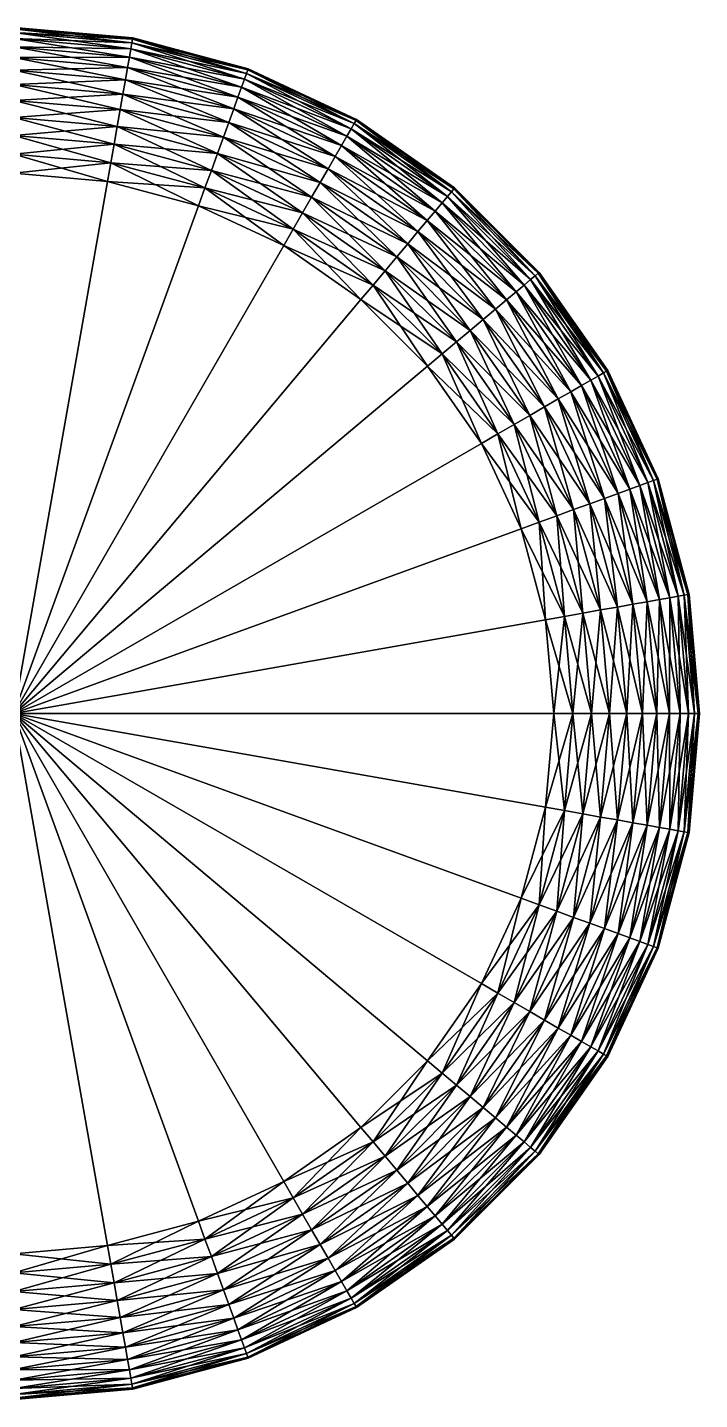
# Model space of a CAD drawing. Extents: x -0.8 to 0.8, y -0.8 to 0.8.
# Drawn here: x 0.016 to 0.8, y -0.8 to 0.8 of the extents above; entities that cross this region are included whole.
import ezdxf

# ---------------------------------------------------------------- set-up
doc = ezdxf.new("R2010")
doc.units = 0
doc.layers.add('ChafCil01', color=81, linetype='CONTINUOUS')

msp = doc.modelspace()

# ---------------------------------------------------------------- meshes
at = {"layer": 'ChafCil01', "color": 81}
mesh = msp.add_polyface(dxfattribs=at)
corners = [(0.117039, 0.66376, 1.494207), (0.120695, 0.684497, 1.487059), (0, 0.695056, 1.487059), (0, 0.673999, 1.494207), (0.237723, 0.653139, 1.487059), (0.124158, 0.704138, 1.477224), (0, 0.715, 1.477224), (0.244544, 0.67188, 1.477224), (0.127369, 0.722346, 1.46487), (0, 0.73349, 1.46487), (0.250868, 0.689255, 1.46487), (0.130272, 0.738811, 1.450208), (0, 0.750208, 1.450208), (0.256586, 0.704965, 1.450208), (0.132818, 0.75325, 1.433489), (0, 0.76487, 1.433489), (0.261601, 0.718743, 1.433489), (0.134964, 0.765417, 1.415), (0, 0.777225, 1.415), (0.265826, 0.730352, 1.415), (0.136671, 0.775103, 1.395056), (0, 0.78706, 1.395056), (0.26919, 0.739594, 1.395056), (0.137913, 0.782142, 1.373999), (0, 0.794208, 1.373999), (0.138666, 0.786414, 1.352189), (0, 0.798546, 1.352189), (0.138919, 0.787846, 1.33), (0, 0.8, 1.33), (0.138919, 0.787846, 0.17), (0, 0.8, 0.17), (0.138666, 0.786414, 0.147811), (0, 0.798546, 0.147811), (0.137913, 0.782142, 0.126001), (0, 0.794208, 0.126001), (0.271635, 0.746311, 0.126001), (0.136671, 0.775103, 0.104944), (0, 0.78706, 0.104944), (0.26919, 0.739594, 0.104944), (0.134964, 0.765417, 0.085), (0, 0.777225, 0.085), (0.265826, 0.730352, 0.085), (0.132818, 0.75325, 0.066511), (0, 0.76487, 0.066511), (0.261601, 0.718743, 0.066511), (0.130272, 0.738811, 0.049792), (0, 0.750208, 0.049792), (0.256586, 0.704965, 0.049792), (0.127369, 0.722346, 0.03513), (0, 0.73349, 0.03513), (0.250868, 0.689255, 0.03513), (0.124158, 0.704138, 0.022776), (0, 0.715, 0.022776), (0.244544, 0.67188, 0.022776), (0.120695, 0.684497, 0.012941), (0, 0.695056, 0.012941), (0.237723, 0.653139, 0.012941), (0.117039, 0.66376, 0.005793), (0, 0.673999, 0.005793), (0, 0.65219, 0.001454)]
mesh.append_faces([[corners[k] for k in face] for face in [(0, 2, 3), (4, 5, 1), (1, 6, 2), (7, 8, 5), (5, 9, 6), (10, 11, 8), (8, 12, 9), (13, 14, 11), (11, 15, 12), (16, 17, 14), (14, 18, 15), (19, 20, 17), (17, 21, 18), (22, 23, 20), (20, 24, 21), (23, 26, 24), (25, 28, 26), (27, 30, 28), (29, 32, 30), (31, 34, 32), (35, 36, 33), (33, 37, 34), (38, 39, 36), (36, 40, 37), (41, 42, 39), (39, 43, 40), (44, 45, 42), (42, 46, 43), (47, 48, 45), (45, 49, 46), (50, 51, 48), (48, 52, 49), (53, 54, 51), (51, 55, 52), (56, 57, 54), (54, 58, 55), (57, 59, 58)]], dxfattribs={"vtx0": -1})
mesh.append_faces([[corners[k] for k in face] for face in [(0, 1, 2), (1, 5, 6), (5, 8, 9), (8, 11, 12), (11, 14, 15), (14, 17, 18), (17, 20, 21), (20, 23, 24), (23, 25, 26), (25, 27, 28), (27, 29, 30), (29, 31, 32), (31, 33, 34), (33, 36, 37), (36, 39, 40), (39, 42, 43), (42, 45, 46), (45, 48, 49), (48, 51, 52), (51, 54, 55), (54, 57, 58)]], dxfattribs={"vtx2": -1})
mesh = msp.add_polyface(dxfattribs=at)
corners = [(0.237723, 0.653139, 1.487059), (0.244544, 0.67188, 1.477224), (0.124158, 0.704138, 1.477224), (0.250868, 0.689255, 1.46487), (0.127369, 0.722346, 1.46487), (0.366745, 0.635221, 1.46487), (0.375104, 0.6497, 1.450208), (0.256586, 0.704965, 1.450208), (0.130272, 0.738811, 1.450208), (0.382435, 0.662397, 1.433489), (0.261601, 0.718743, 1.433489), (0.132818, 0.75325, 1.433489), (0.388612, 0.673096, 1.415), (0.265826, 0.730352, 1.415), (0.134964, 0.765417, 1.415), (0.39353, 0.681614, 1.395056), (0.26919, 0.739594, 1.395056), (0.136671, 0.775103, 1.395056), (0.397104, 0.687804, 1.373999), (0.271635, 0.746311, 1.373999), (0.137913, 0.782142, 1.373999), (0.510507, 0.608398, 1.373999), (0.399273, 0.691561, 1.352189), (0.273119, 0.750388, 1.352189), (0.138666, 0.786414, 1.352189), (0.513295, 0.611722, 1.352189), (0.4, 0.692821, 1.33), (0.273616, 0.751754, 1.33), (0.138919, 0.787846, 1.33), (0.51423, 0.612836, 1.33), (0.4, 0.692821, 0.17), (0.273616, 0.751754, 0.17), (0.138919, 0.787846, 0.17), (0.51423, 0.612836, 0.17), (0.399273, 0.691561, 0.147811), (0.273119, 0.750388, 0.147811), (0.138666, 0.786414, 0.147811), (0.513295, 0.611722, 0.147811), (0.397104, 0.687804, 0.126001), (0.271635, 0.746311, 0.126001), (0.137913, 0.782142, 0.126001), (0.39353, 0.681614, 0.104944), (0.26919, 0.739594, 0.104944), (0.136671, 0.775103, 0.104944), (0.388612, 0.673096, 0.085), (0.265826, 0.730352, 0.085), (0.134964, 0.765417, 0.085), (0.382435, 0.662397, 0.066511), (0.261601, 0.718743, 0.066511), (0.132818, 0.75325, 0.066511), (0.375104, 0.6497, 0.049792), (0.256586, 0.704965, 0.049792), (0.130272, 0.738811, 0.049792), (0.250868, 0.689255, 0.03513), (0.127369, 0.722346, 0.03513), (0.366745, 0.635221, 0.03513), (0.244544, 0.67188, 0.022776), (0.124158, 0.704138, 0.022776), (0.237723, 0.653139, 0.012941), (0.120695, 0.684497, 0.012941)]
mesh.append_faces([[corners[k] for k in face] for face in [(5, 7, 3), (6, 10, 7), (9, 13, 10), (12, 16, 13), (15, 19, 16), (21, 22, 18), (18, 23, 19), (19, 24, 20), (25, 26, 22), (22, 27, 23), (23, 28, 24), (29, 30, 26), (26, 31, 27), (27, 32, 28), (33, 34, 30), (30, 35, 31), (31, 36, 32), (37, 38, 34), (34, 39, 35), (35, 40, 36), (38, 42, 39), (41, 45, 42), (44, 48, 45), (47, 51, 48), (50, 53, 51), (55, 56, 53)]], dxfattribs={"vtx0": -1})
mesh.append_faces([[corners[k] for k in face] for face in [(0, 1, 2), (1, 3, 4), (5, 6, 7), (3, 7, 8), (6, 9, 10), (7, 10, 11), (9, 12, 13), (10, 13, 14), (12, 15, 16), (13, 16, 17), (15, 18, 19), (16, 19, 20), (18, 22, 23), (19, 23, 24), (22, 26, 27), (23, 27, 28), (26, 30, 31), (27, 31, 32), (30, 34, 35), (31, 35, 36), (34, 38, 39), (35, 39, 40), (38, 41, 42), (39, 42, 43), (41, 44, 45), (42, 45, 46), (44, 47, 48), (45, 48, 49), (47, 50, 51), (48, 51, 52), (51, 53, 54), (53, 56, 57), (56, 58, 59)]], dxfattribs={"vtx2": -1})
mesh = msp.add_polyface(dxfattribs=at)
corners = [(0.215473, 0.592007, 1.5), (0.223062, 0.612858, 1.498546), (0.113251, 0.642281, 1.498546), (0.109398, 0.620429, 1.5), (0, 0.65219, 1.498546), (0, 0.63, 1.5), (0.326095, 0.564813, 1.498546), (0.337, 0.583701, 1.494207), (0.230521, 0.633352, 1.494207), (0.117039, 0.66376, 1.494207), (0, 0.673999, 1.494207), (0.347528, 0.601937, 1.487059), (0.237723, 0.653139, 1.487059), (0.120695, 0.684497, 1.487059), (0.3575, 0.619208, 1.477224), (0.244544, 0.67188, 1.477224), (0.459593, 0.547722, 1.477224), (0.366745, 0.635221, 1.46487), (0.250868, 0.689255, 1.46487), (0.471478, 0.561886, 1.46487), (0.482225, 0.574693, 1.450208), (0.375104, 0.6497, 1.450208), (0.491649, 0.585925, 1.433489), (0.382435, 0.662397, 1.433489), (0.49959, 0.595389, 1.415), (0.388612, 0.673096, 1.415), (0.505912, 0.602923, 1.395056), (0.39353, 0.681614, 1.395056), (0.510507, 0.608398, 1.373999), (0.397104, 0.687804, 1.373999), (0.513295, 0.611722, 1.352189), (0.399273, 0.691561, 1.352189), (0.51423, 0.612836, 1.33), (0.4, 0.692821, 1.33), (0.51423, 0.612836, 0.17), (0.4, 0.692821, 0.17), (0.513295, 0.611722, 0.147811), (0.399273, 0.691561, 0.147811), (0.510507, 0.608398, 0.126001), (0.397104, 0.687804, 0.126001), (0.505912, 0.602923, 0.104944), (0.39353, 0.681614, 0.104944), (0.49959, 0.595389, 0.085), (0.388612, 0.673096, 0.085), (0.491649, 0.585925, 0.066511), (0.382435, 0.662397, 0.066511), (0.482225, 0.574693, 0.049792), (0.375104, 0.6497, 0.049792), (0.366745, 0.635221, 0.03513), (0.250868, 0.689255, 0.03513), (0.471478, 0.561886, 0.03513), (0.3575, 0.619208, 0.022776), (0.244544, 0.67188, 0.022776), (0.347528, 0.601937, 0.012941), (0.237723, 0.653139, 0.012941), (0.337, 0.583701, 0.005793), (0.230521, 0.633352, 0.005793), (0.117039, 0.66376, 0.005793), (0.223062, 0.612858, 0.001454), (0.113251, 0.642281, 0.001454), (0, 0.65219, 0.001454), (0.215473, 0.592007), (0.109398, 0.620429), (0, 0.63)]
mesh.append_faces([[corners[k] for k in face] for face in [(0, 2, 3), (3, 4, 5), (6, 8, 1), (1, 9, 2), (2, 10, 4), (7, 12, 8), (8, 13, 9), (11, 15, 12), (16, 17, 14), (14, 18, 15), (19, 21, 17), (20, 23, 21), (22, 25, 23), (24, 27, 25), (26, 29, 27), (38, 41, 39), (40, 43, 41), (42, 45, 43), (44, 47, 45), (46, 48, 47), (50, 51, 48), (51, 54, 52), (53, 56, 54), (55, 58, 56), (56, 59, 57), (58, 62, 59), (59, 63, 60)]], dxfattribs={"vtx0": -1})
mesh.append_faces([[corners[k] for k in face] for face in [(0, 1, 2), (3, 2, 4), (6, 7, 8), (1, 8, 9), (2, 9, 10), (7, 11, 12), (8, 12, 13), (11, 14, 15), (14, 17, 18), (19, 20, 21), (20, 22, 23), (22, 24, 25), (24, 26, 27), (26, 28, 29), (28, 30, 31), (30, 32, 33), (32, 34, 35), (34, 36, 37), (36, 38, 39), (38, 40, 41), (40, 42, 43), (42, 44, 45), (44, 46, 47), (47, 48, 49), (48, 51, 52), (51, 53, 54), (53, 55, 56), (54, 56, 57), (56, 58, 59), (57, 59, 60), (58, 61, 62), (59, 62, 63)]], dxfattribs={"vtx2": -1})
mesh = msp.add_polyface(dxfattribs=at)
corners = [(0, 0, 1.5), (0.63, 0, 1.5), (0.620429, 0.109398, 1.5), (0.592007, 0.215473, 1.5), (0.545596, 0.315, 1.5), (0.482608, 0.404956, 1.5), (0.404956, 0.482608, 1.5), (0.315, 0.545596, 1.5), (0.215473, 0.592007, 1.5), (0.109398, 0.620429, 1.5), (0, 0.63, 1.5), (0.499606, 0.419219, 1.498546), (0.419219, 0.499606, 1.498546), (0.326095, 0.564813, 1.498546), (0.223062, 0.612858, 1.498546), (0.516314, 0.433239, 1.494207), (0.433239, 0.516314, 1.494207), (0.337, 0.583701, 1.494207), (0.532444, 0.446774, 1.487059), (0.446774, 0.532444, 1.487059), (0.347528, 0.601937, 1.487059), (0.459593, 0.547722, 1.477224), (0.3575, 0.619208, 1.477224), (0.547722, 0.459593, 1.477224), (0.471478, 0.561886, 1.46487), (0.366745, 0.635221, 1.46487), (0.482225, 0.574693, 0.049792), (0.471478, 0.561886, 0.03513), (0.366745, 0.635221, 0.03513), (0.561886, 0.471478, 0.03513), (0.459593, 0.547722, 0.022776), (0.3575, 0.619208, 0.022776), (0.547722, 0.459593, 0.022776), (0.446774, 0.532444, 0.012941), (0.347528, 0.601937, 0.012941), (0.532444, 0.446774, 0.012941), (0.516314, 0.433239, 0.005793), (0.433239, 0.516314, 0.005793), (0.337, 0.583701, 0.005793), (0.499606, 0.419219, 0.001454), (0.419219, 0.499606, 0.001454), (0.326095, 0.564813, 0.001454), (0.223062, 0.612858, 0.001454), (0.482608, 0.404956), (0.404956, 0.482608), (0.315, 0.545596), (0.215473, 0.592007), (0.63, 0), (0, 0), (0.620429, 0.109398), (0.592007, 0.215473), (0.545596, 0.315), (0.109398, 0.620429), (0, 0.63)]
mesh.append_faces([[corners[k] for k in face] for face in [(5, 12, 6), (6, 13, 7), (7, 14, 8), (11, 16, 12), (12, 17, 13), (15, 19, 16), (16, 20, 17), (18, 21, 19), (19, 22, 20), (23, 24, 21), (29, 30, 27), (32, 33, 30), (30, 34, 31), (35, 37, 33), (33, 38, 34), (36, 40, 37), (37, 41, 38), (39, 44, 40), (40, 45, 41), (41, 46, 42), (47, 48, 49), (49, 48, 50), (50, 48, 51), (51, 48, 43), (43, 48, 44), (44, 48, 45), (45, 48, 46), (46, 48, 52), (52, 48, 53)]], dxfattribs={"vtx0": -1})
mesh.append_faces([[corners[k] for k in face] for face in [(0, 1, 2), (0, 2, 3), (0, 3, 4), (0, 4, 5), (0, 5, 6), (0, 6, 7), (0, 7, 8), (0, 8, 9), (0, 9, 10), (5, 11, 12), (6, 12, 13), (7, 13, 14), (11, 15, 16), (12, 16, 17), (15, 18, 19), (16, 19, 20), (19, 21, 22), (21, 24, 25), (26, 27, 28), (27, 30, 31), (30, 33, 34), (35, 36, 37), (33, 37, 38), (36, 39, 40), (37, 40, 41), (38, 41, 42), (39, 43, 44), (40, 44, 45), (41, 45, 46)]], dxfattribs={"vtx2": -1})
mesh = msp.add_polyface(dxfattribs=at)
corners = [(0.532444, 0.446774, 1.487059), (0.547722, 0.459593, 1.477224), (0.459593, 0.547722, 1.477224), (0.619208, 0.3575, 1.477224), (0.561886, 0.471478, 1.46487), (0.471478, 0.561886, 1.46487), (0.635221, 0.366745, 1.46487), (0.574693, 0.482225, 1.450208), (0.482225, 0.574693, 1.450208), (0.6497, 0.375104, 1.450208), (0.585925, 0.491649, 1.433489), (0.491649, 0.585925, 1.433489), (0.662397, 0.382435, 1.433489), (0.595389, 0.49959, 1.415), (0.49959, 0.595389, 1.415), (0.673096, 0.388612, 1.415), (0.681614, 0.39353, 1.395056), (0.602923, 0.505912, 1.395056), (0.505912, 0.602923, 1.395056), (0.687804, 0.397104, 1.373999), (0.608398, 0.510507, 1.373999), (0.510507, 0.608398, 1.373999), (0.691561, 0.399273, 1.352189), (0.611722, 0.513295, 1.352189), (0.513295, 0.611722, 1.352189), (0.69282, 0.4, 1.33), (0.612836, 0.51423, 1.33), (0.51423, 0.612836, 1.33), (0.69282, 0.4, 0.17), (0.612836, 0.51423, 0.17), (0.51423, 0.612836, 0.17), (0.691561, 0.399273, 0.147811), (0.611722, 0.513295, 0.147811), (0.513295, 0.611722, 0.147811), (0.687804, 0.397104, 0.126001), (0.608398, 0.510507, 0.126001), (0.510507, 0.608398, 0.126001), (0.681614, 0.39353, 0.104944), (0.602923, 0.505912, 0.104944), (0.505912, 0.602923, 0.104944), (0.595389, 0.49959, 0.085), (0.49959, 0.595389, 0.085), (0.673096, 0.388612, 0.085), (0.585925, 0.491649, 0.066511), (0.491649, 0.585925, 0.066511), (0.662397, 0.382435, 0.066511), (0.574693, 0.482225, 0.049792), (0.482225, 0.574693, 0.049792), (0.6497, 0.375104, 0.049792), (0.561886, 0.471478, 0.03513), (0.471478, 0.561886, 0.03513), (0.635221, 0.366745, 0.03513), (0.547722, 0.459593, 0.022776), (0.459593, 0.547722, 0.022776), (0.532444, 0.446774, 0.012941), (0.446774, 0.532444, 0.012941)]
mesh.append_faces([[corners[k] for k in face] for face in [(3, 4, 1), (6, 7, 4), (4, 8, 5), (9, 10, 7), (7, 11, 8), (12, 13, 10), (10, 14, 11), (15, 17, 13), (13, 18, 14), (16, 20, 17), (17, 21, 18), (19, 23, 20), (20, 24, 21), (22, 26, 23), (23, 27, 24), (25, 29, 26), (26, 30, 27), (28, 32, 29), (29, 33, 30), (31, 35, 32), (32, 36, 33), (34, 38, 35), (35, 39, 36), (37, 40, 38), (38, 41, 39), (42, 43, 40), (40, 44, 41), (45, 46, 43), (43, 47, 44), (48, 49, 46), (46, 50, 47), (51, 52, 49)]], dxfattribs={"vtx0": -1})
mesh.append_faces([[corners[k] for k in face] for face in [(0, 1, 2), (1, 4, 5), (4, 7, 8), (7, 10, 11), (10, 13, 14), (15, 16, 17), (13, 17, 18), (16, 19, 20), (17, 20, 21), (19, 22, 23), (20, 23, 24), (22, 25, 26), (23, 26, 27), (25, 28, 29), (26, 29, 30), (28, 31, 32), (29, 32, 33), (31, 34, 35), (32, 35, 36), (34, 37, 38), (35, 38, 39), (38, 40, 41), (40, 43, 44), (43, 46, 47), (46, 49, 50), (49, 52, 53), (52, 54, 55)]], dxfattribs={"vtx2": -1})
mesh = msp.add_polyface(dxfattribs=at)
corners = [(0.545596, 0.315, 1.5), (0.564813, 0.326095, 1.498546), (0.499606, 0.419219, 1.498546), (0.482608, 0.404956, 1.5), (0.583701, 0.337, 1.494207), (0.516314, 0.433239, 1.494207), (0.633352, 0.230521, 1.494207), (0.601937, 0.347528, 1.487059), (0.532444, 0.446774, 1.487059), (0.653139, 0.237723, 1.487059), (0.619208, 0.3575, 1.477224), (0.547722, 0.459593, 1.477224), (0.67188, 0.244544, 1.477224), (0.635221, 0.366745, 1.46487), (0.561886, 0.471478, 1.46487), (0.689255, 0.250868, 1.46487), (0.6497, 0.375104, 1.450208), (0.574693, 0.482225, 1.450208), (0.704965, 0.256586, 1.450208), (0.718743, 0.261601, 1.433489), (0.662397, 0.382435, 1.433489), (0.585925, 0.491649, 1.433489), (0.730352, 0.265826, 1.415), (0.673096, 0.388612, 1.415), (0.595389, 0.49959, 1.415), (0.739594, 0.26919, 1.395056), (0.681614, 0.39353, 1.395056), (0.746311, 0.271635, 1.373999), (0.687804, 0.397104, 1.373999), (0.750388, 0.273119, 1.352189), (0.691561, 0.399273, 1.352189), (0.751754, 0.273616, 1.33), (0.69282, 0.4, 1.33), (0.751754, 0.273616, 0.17), (0.69282, 0.4, 0.17), (0.750388, 0.273119, 0.147811), (0.691561, 0.399273, 0.147811), (0.746311, 0.271635, 0.126001), (0.687804, 0.397104, 0.126001), (0.739594, 0.26919, 0.104944), (0.681614, 0.39353, 0.104944), (0.730352, 0.265826, 0.085), (0.673096, 0.388612, 0.085), (0.595389, 0.49959, 0.085), (0.718743, 0.261601, 0.066511), (0.662397, 0.382435, 0.066511), (0.585925, 0.491649, 0.066511), (0.6497, 0.375104, 0.049792), (0.574693, 0.482225, 0.049792), (0.704965, 0.256586, 0.049792), (0.635221, 0.366745, 0.03513), (0.561886, 0.471478, 0.03513), (0.689255, 0.250868, 0.03513), (0.619208, 0.3575, 0.022776), (0.547722, 0.459593, 0.022776), (0.67188, 0.244544, 0.022776), (0.601937, 0.347528, 0.012941), (0.532444, 0.446774, 0.012941), (0.653139, 0.237723, 0.012941), (0.583701, 0.337, 0.005793), (0.516314, 0.433239, 0.005793), (0.564813, 0.326095, 0.001454), (0.499606, 0.419219, 0.001454), (0.545596, 0.315), (0.482608, 0.404956)]
mesh.append_faces([[corners[k] for k in face] for face in [(0, 2, 3), (1, 5, 2), (6, 7, 4), (4, 8, 5), (9, 10, 7), (7, 11, 8), (12, 13, 10), (15, 16, 13), (18, 20, 16), (19, 23, 20), (22, 26, 23), (25, 28, 26), (27, 30, 28), (29, 32, 30), (31, 34, 32), (33, 36, 34), (35, 38, 36), (37, 40, 38), (39, 42, 40), (41, 45, 42), (44, 47, 45), (49, 50, 47), (52, 53, 50), (55, 56, 53), (53, 57, 54), (58, 59, 56), (56, 60, 57), (59, 62, 60), (61, 64, 62)]], dxfattribs={"vtx0": -1})
mesh.append_faces([[corners[k] for k in face] for face in [(0, 1, 2), (1, 4, 5), (4, 7, 8), (7, 10, 11), (10, 13, 14), (13, 16, 17), (18, 19, 20), (16, 20, 21), (19, 22, 23), (20, 23, 24), (22, 25, 26), (25, 27, 28), (27, 29, 30), (29, 31, 32), (31, 33, 34), (33, 35, 36), (35, 37, 38), (37, 39, 40), (39, 41, 42), (40, 42, 43), (41, 44, 45), (42, 45, 46), (45, 47, 48), (47, 50, 51), (50, 53, 54), (53, 56, 57), (56, 59, 60), (59, 61, 62), (61, 63, 64)]], dxfattribs={"vtx2": -1})
mesh = msp.add_polyface(dxfattribs=at)
corners = [(0.620429, 0.109398, 1.5), (0.612858, 0.223062, 1.498546), (0.592007, 0.215473, 1.5), (0.564813, 0.326095, 1.498546), (0.545596, 0.315, 1.5), (0.642281, 0.113252, 1.498546), (0.633352, 0.230521, 1.494207), (0.583701, 0.337, 1.494207), (0.66376, 0.117039, 1.494207), (0.653139, 0.237723, 1.487059), (0.601937, 0.347528, 1.487059), (0.684497, 0.120695, 1.487059), (0.67188, 0.244544, 1.477224), (0.619208, 0.3575, 1.477224), (0.704138, 0.124158, 1.477224), (0.722346, 0.127369, 1.46487), (0.689255, 0.250868, 1.46487), (0.635221, 0.366745, 1.46487), (0.738811, 0.130272, 1.450208), (0.704965, 0.256586, 1.450208), (0.6497, 0.375104, 1.450208), (0.75325, 0.132818, 1.433489), (0.718743, 0.261601, 1.433489), (0.765417, 0.134964, 1.415), (0.730352, 0.265826, 1.415), (0.775102, 0.136671, 1.395056), (0.739594, 0.26919, 1.395056), (0.782142, 0.137913, 1.373999), (0.746311, 0.271635, 1.373999), (0.786414, 0.138666, 1.352189), (0.750388, 0.273119, 1.352189), (0.787846, 0.138919, 1.33), (0.751754, 0.273616, 1.33), (0.787846, 0.138919, 0.17), (0.751754, 0.273616, 0.17), (0.786414, 0.138666, 0.147811), (0.750388, 0.273119, 0.147811), (0.782142, 0.137913, 0.126001), (0.746311, 0.271635, 0.126001), (0.775102, 0.136671, 0.104944), (0.739594, 0.26919, 0.104944), (0.765417, 0.134964, 0.085), (0.730352, 0.265826, 0.085), (0.75325, 0.132818, 0.066511), (0.718743, 0.261601, 0.066511), (0.738811, 0.130272, 0.049792), (0.704965, 0.256586, 0.049792), (0.6497, 0.375104, 0.049792), (0.722346, 0.127369, 0.03513), (0.689255, 0.250868, 0.03513), (0.635221, 0.366745, 0.03513), (0.704138, 0.124158, 0.022776), (0.67188, 0.244544, 0.022776), (0.619208, 0.3575, 0.022776), (0.653139, 0.237723, 0.012941), (0.601937, 0.347528, 0.012941), (0.684497, 0.120695, 0.012941), (0.633352, 0.230521, 0.005793), (0.583701, 0.337, 0.005793), (0.66376, 0.117039, 0.005793), (0.612858, 0.223062, 0.001454), (0.564813, 0.326095, 0.001454), (0.642281, 0.113252, 0.001454), (0.592007, 0.215473), (0.545596, 0.315)]
mesh.append_faces([[corners[k] for k in face] for face in [(0, 1, 2), (2, 3, 4), (5, 6, 1), (1, 7, 3), (8, 9, 6), (11, 12, 9), (14, 16, 12), (15, 19, 16), (18, 22, 19), (21, 24, 22), (23, 26, 24), (25, 28, 26), (27, 30, 28), (29, 32, 30), (31, 34, 32), (33, 36, 34), (35, 38, 36), (37, 40, 38), (39, 42, 40), (41, 44, 42), (43, 46, 44), (45, 49, 46), (48, 52, 49), (51, 54, 52), (56, 57, 54), (59, 60, 57), (57, 61, 58), (62, 63, 60), (60, 64, 61)]], dxfattribs={"vtx0": -1})
mesh.append_faces([[corners[k] for k in face] for face in [(2, 1, 3), (1, 6, 7), (6, 9, 10), (9, 12, 13), (14, 15, 16), (12, 16, 17), (15, 18, 19), (16, 19, 20), (18, 21, 22), (21, 23, 24), (23, 25, 26), (25, 27, 28), (27, 29, 30), (29, 31, 32), (31, 33, 34), (33, 35, 36), (35, 37, 38), (37, 39, 40), (39, 41, 42), (41, 43, 44), (43, 45, 46), (44, 46, 47), (45, 48, 49), (46, 49, 50), (48, 51, 52), (49, 52, 53), (52, 54, 55), (54, 57, 58), (57, 60, 61), (60, 63, 64)]], dxfattribs={"vtx2": -1})
mesh = msp.add_polyface(dxfattribs=at)
corners = [(0.63, 0, 1.5), (0.65219, 0, 1.498546), (0.642281, 0.113252, 1.498546), (0.620429, 0.109398, 1.5), (0.612858, 0.223062, 1.498546), (0.673999, 0, 1.494207), (0.66376, 0.117039, 1.494207), (0.633352, 0.230521, 1.494207), (0.695056, 0, 1.487059), (0.684497, 0.120695, 1.487059), (0.653139, 0.237723, 1.487059), (0.715, 0, 1.477224), (0.704138, 0.124158, 1.477224), (0.67188, 0.244544, 1.477224), (0.73349, 0, 1.46487), (0.722346, 0.127369, 1.46487), (0.750208, 0, 1.450208), (0.738811, 0.130272, 1.450208), (0.76487, 0, 1.433489), (0.75325, 0.132818, 1.433489), (0.777225, 0, 1.415), (0.765417, 0.134964, 1.415), (0.78706, 0, 1.395056), (0.775102, 0.136671, 1.395056), (0.794208, 0, 1.373999), (0.782142, 0.137913, 1.373999), (0.798546, 0, 1.352189), (0.786414, 0.138666, 1.352189), (0.8, 0, 1.33), (0.787846, 0.138919, 1.33), (0.8, 0, 0.17), (0.787846, 0.138919, 0.17), (0.798546, 0, 0.147811), (0.786414, 0.138666, 0.147811), (0.794208, 0, 0.126001), (0.782142, 0.137913, 0.126001), (0.78706, 0, 0.104944), (0.775102, 0.136671, 0.104944), (0.777225, 0, 0.085), (0.765417, 0.134964, 0.085), (0.76487, 0, 0.066511), (0.75325, 0.132818, 0.066511), (0.750208, 0, 0.049792), (0.738811, 0.130272, 0.049792), (0.73349, 0, 0.03513), (0.722346, 0.127369, 0.03513), (0.715, 0, 0.022776), (0.704138, 0.124158, 0.022776), (0.695056, 0, 0.012941), (0.684497, 0.120695, 0.012941), (0.653139, 0.237723, 0.012941), (0.673999, 0, 0.005793), (0.66376, 0.117039, 0.005793), (0.633352, 0.230521, 0.005793), (0.65219, 0, 0.001454), (0.642281, 0.113252, 0.001454), (0.612858, 0.223062, 0.001454), (0.63, 0), (0.620429, 0.109398), (0.592007, 0.215473)]
mesh.append_faces([[corners[k] for k in face] for face in [(0, 2, 3), (1, 6, 2), (5, 9, 6), (8, 12, 9), (11, 15, 12), (14, 17, 15), (16, 19, 17), (18, 21, 19), (20, 23, 21), (22, 25, 23), (24, 27, 25), (26, 29, 27), (28, 31, 29), (30, 33, 31), (32, 35, 33), (34, 37, 35), (36, 39, 37), (38, 41, 39), (40, 43, 41), (42, 45, 43), (44, 47, 45), (46, 49, 47), (48, 52, 49), (51, 55, 52), (54, 58, 55)]], dxfattribs={"vtx0": -1})
mesh.append_faces([[corners[k] for k in face] for face in [(0, 1, 2), (3, 2, 4), (1, 5, 6), (2, 6, 7), (5, 8, 9), (6, 9, 10), (8, 11, 12), (9, 12, 13), (11, 14, 15), (14, 16, 17), (16, 18, 19), (18, 20, 21), (20, 22, 23), (22, 24, 25), (24, 26, 27), (26, 28, 29), (28, 30, 31), (30, 32, 33), (32, 34, 35), (34, 36, 37), (36, 38, 39), (38, 40, 41), (40, 42, 43), (42, 44, 45), (44, 46, 47), (46, 48, 49), (47, 49, 50), (48, 51, 52), (49, 52, 53), (51, 54, 55), (52, 55, 56), (54, 57, 58), (55, 58, 59)]], dxfattribs={"vtx2": -1})
mesh = msp.add_polyface(dxfattribs=at)
corners = [(0, 0, 1.5), (0, -0.63, 1.5), (0.109399, -0.620429, 1.5), (0.215473, -0.592007, 1.5), (0.315, -0.545596, 1.5), (0.404956, -0.482608, 1.5), (0.482608, -0.404956, 1.5), (0.545596, -0.315, 1.5), (0.592007, -0.215473, 1.5), (0.620429, -0.109398, 1.5), (0.63, 0, 1.5), (0.41922, -0.499606, 1.498546), (0.499606, -0.419219, 1.498546), (0.564813, -0.326095, 1.498546), (0.612858, -0.223062, 1.498546), (0.433239, -0.516313, 1.494207), (0.516314, -0.433238, 1.494207), (0.583701, -0.337, 1.494207), (0.446774, -0.532444, 1.487059), (0.532444, -0.446774, 1.487059), (0.601937, -0.347528, 1.487059), (0.547722, -0.459593, 1.477224), (0.619208, -0.3575, 1.477224), (0.459593, -0.547722, 1.477224), (0.561886, -0.471478, 1.46487), (0.635221, -0.366745, 1.46487), (0.574693, -0.482224, 0.049792), (0.561886, -0.471478, 0.03513), (0.635221, -0.366745, 0.03513), (0.471478, -0.561886, 0.03513), (0.547722, -0.459593, 0.022776), (0.619208, -0.3575, 0.022776), (0.459593, -0.547722, 0.022776), (0.532444, -0.446774, 0.012941), (0.601937, -0.347528, 0.012941), (0.446774, -0.532444, 0.012941), (0.433239, -0.516313, 0.005793), (0.516314, -0.433238, 0.005793), (0.583701, -0.337, 0.005793), (0.41922, -0.499606, 0.001454), (0.499606, -0.419219, 0.001454), (0.564813, -0.326095, 0.001454), (0.612858, -0.223062, 0.001454), (0.404956, -0.482608), (0.482608, -0.404956), (0.545596, -0.315), (0.592007, -0.215473), (0, -0.63), (0, 0), (0.109399, -0.620429), (0.215473, -0.592007), (0.315, -0.545596), (0.620429, -0.109398), (0.63, 0)]
mesh.append_faces([[corners[k] for k in face] for face in [(5, 12, 6), (6, 13, 7), (7, 14, 8), (11, 16, 12), (12, 17, 13), (15, 19, 16), (16, 20, 17), (18, 21, 19), (19, 22, 20), (23, 24, 21), (29, 30, 27), (32, 33, 30), (30, 34, 31), (35, 37, 33), (33, 38, 34), (36, 40, 37), (37, 41, 38), (39, 44, 40), (40, 45, 41), (41, 46, 42), (47, 48, 49), (49, 48, 50), (50, 48, 51), (51, 48, 43), (43, 48, 44), (44, 48, 45), (45, 48, 46), (46, 48, 52), (52, 48, 53)]], dxfattribs={"vtx0": -1})
mesh.append_faces([[corners[k] for k in face] for face in [(0, 1, 2), (0, 2, 3), (0, 3, 4), (0, 4, 5), (0, 5, 6), (0, 6, 7), (0, 7, 8), (0, 8, 9), (0, 9, 10), (5, 11, 12), (6, 12, 13), (7, 13, 14), (11, 15, 16), (12, 16, 17), (15, 18, 19), (16, 19, 20), (19, 21, 22), (21, 24, 25), (26, 27, 28), (27, 30, 31), (30, 33, 34), (35, 36, 37), (33, 37, 38), (36, 39, 40), (37, 40, 41), (38, 41, 42), (39, 43, 44), (40, 44, 45), (41, 45, 46)]], dxfattribs={"vtx2": -1})
mesh = msp.add_polyface(dxfattribs=at)
corners = [(0.592007, -0.215473, 1.5), (0.612858, -0.223062, 1.498546), (0.642281, -0.113251, 1.498546), (0.620429, -0.109398, 1.5), (0.65219, 0, 1.498546), (0.63, 0, 1.5), (0.564813, -0.326095, 1.498546), (0.583701, -0.337, 1.494207), (0.633352, -0.230521, 1.494207), (0.66376, -0.117039, 1.494207), (0.673999, 0, 1.494207), (0.601937, -0.347528, 1.487059), (0.653139, -0.237723, 1.487059), (0.684497, -0.120695, 1.487059), (0.619208, -0.3575, 1.477224), (0.67188, -0.244544, 1.477224), (0.547722, -0.459593, 1.477224), (0.635221, -0.366745, 1.46487), (0.689255, -0.250868, 1.46487), (0.561886, -0.471478, 1.46487), (0.574693, -0.482224, 1.450208), (0.6497, -0.375104, 1.450208), (0.585925, -0.491649, 1.433489), (0.662397, -0.382435, 1.433489), (0.595389, -0.49959, 1.415), (0.673096, -0.388612, 1.415), (0.602923, -0.505912, 1.395056), (0.681614, -0.39353, 1.395056), (0.608398, -0.510507, 1.373999), (0.687804, -0.397104, 1.373999), (0.611722, -0.513295, 1.352189), (0.691561, -0.399273, 1.352189), (0.612836, -0.51423, 1.33), (0.692821, -0.4, 1.33), (0.612836, -0.51423, 0.17), (0.692821, -0.4, 0.17), (0.611722, -0.513295, 0.147811), (0.691561, -0.399273, 0.147811), (0.608398, -0.510507, 0.126001), (0.687804, -0.397104, 0.126001), (0.602923, -0.505912, 0.104944), (0.681614, -0.39353, 0.104944), (0.595389, -0.49959, 0.085), (0.673096, -0.388612, 0.085), (0.585925, -0.491649, 0.066511), (0.662397, -0.382435, 0.066511), (0.574693, -0.482224, 0.049792), (0.6497, -0.375104, 0.049792), (0.635221, -0.366745, 0.03513), (0.689255, -0.250868, 0.03513), (0.561886, -0.471478, 0.03513), (0.619208, -0.3575, 0.022776), (0.67188, -0.244544, 0.022776), (0.601937, -0.347528, 0.012941), (0.653139, -0.237723, 0.012941), (0.583701, -0.337, 0.005793), (0.633352, -0.230521, 0.005793), (0.66376, -0.117039, 0.005793), (0.612858, -0.223062, 0.001454), (0.642281, -0.113251, 0.001454), (0.65219, 0, 0.001454), (0.592007, -0.215473), (0.620429, -0.109398), (0.63, 0)]
mesh.append_faces([[corners[k] for k in face] for face in [(0, 2, 3), (3, 4, 5), (6, 8, 1), (1, 9, 2), (2, 10, 4), (7, 12, 8), (8, 13, 9), (11, 15, 12), (16, 17, 14), (14, 18, 15), (19, 21, 17), (20, 23, 21), (22, 25, 23), (24, 27, 25), (26, 29, 27), (38, 41, 39), (40, 43, 41), (42, 45, 43), (44, 47, 45), (46, 48, 47), (50, 51, 48), (51, 54, 52), (53, 56, 54), (55, 58, 56), (56, 59, 57), (58, 62, 59), (59, 63, 60)]], dxfattribs={"vtx0": -1})
mesh.append_faces([[corners[k] for k in face] for face in [(0, 1, 2), (3, 2, 4), (6, 7, 8), (1, 8, 9), (2, 9, 10), (7, 11, 12), (8, 12, 13), (11, 14, 15), (14, 17, 18), (19, 20, 21), (20, 22, 23), (22, 24, 25), (24, 26, 27), (26, 28, 29), (28, 30, 31), (30, 32, 33), (32, 34, 35), (34, 36, 37), (36, 38, 39), (38, 40, 41), (40, 42, 43), (42, 44, 45), (44, 46, 47), (47, 48, 49), (48, 51, 52), (51, 53, 54), (53, 55, 56), (54, 56, 57), (56, 58, 59), (57, 59, 60), (58, 61, 62), (59, 62, 63)]], dxfattribs={"vtx2": -1})
mesh = msp.add_polyface(dxfattribs=at)
corners = [(0.66376, -0.117039, 1.494207), (0.684497, -0.120695, 1.487059), (0.695056, 0, 1.487059), (0.673999, 0, 1.494207), (0.653139, -0.237723, 1.487059), (0.704138, -0.124158, 1.477224), (0.715, 0, 1.477224), (0.67188, -0.244544, 1.477224), (0.722346, -0.127369, 1.46487), (0.73349, 0, 1.46487), (0.689255, -0.250868, 1.46487), (0.738811, -0.130272, 1.450208), (0.750208, 0, 1.450208), (0.704965, -0.256586, 1.450208), (0.75325, -0.132818, 1.433489), (0.76487, 0, 1.433489), (0.718743, -0.261601, 1.433489), (0.765417, -0.134963, 1.415), (0.777225, 0, 1.415), (0.730352, -0.265826, 1.415), (0.775103, -0.136671, 1.395056), (0.78706, 0, 1.395056), (0.739594, -0.26919, 1.395056), (0.782142, -0.137912, 1.373999), (0.794208, 0, 1.373999), (0.746311, -0.271635, 1.373999), (0.786414, -0.138666, 1.352189), (0.798546, 0, 1.352189), (0.787846, -0.138918, 1.33), (0.8, 0, 1.33), (0.787846, -0.138918, 0.17), (0.8, 0, 0.17), (0.786414, -0.138666, 0.147811), (0.798546, 0, 0.147811), (0.782142, -0.137912, 0.126001), (0.794208, 0, 0.126001), (0.746311, -0.271635, 0.126001), (0.775103, -0.136671, 0.104944), (0.78706, 0, 0.104944), (0.739594, -0.26919, 0.104944), (0.765417, -0.134963, 0.085), (0.777225, 0, 0.085), (0.730352, -0.265826, 0.085), (0.75325, -0.132818, 0.066511), (0.76487, 0, 0.066511), (0.718743, -0.261601, 0.066511), (0.738811, -0.130272, 0.049792), (0.750208, 0, 0.049792), (0.704965, -0.256586, 0.049792), (0.722346, -0.127369, 0.03513), (0.73349, 0, 0.03513), (0.689255, -0.250868, 0.03513), (0.704138, -0.124158, 0.022776), (0.715, 0, 0.022776), (0.67188, -0.244544, 0.022776), (0.684497, -0.120695, 0.012941), (0.695056, 0, 0.012941), (0.653139, -0.237723, 0.012941), (0.66376, -0.117039, 0.005793), (0.673999, 0, 0.005793), (0.65219, 0, 0.001454)]
mesh.append_faces([[corners[k] for k in face] for face in [(0, 2, 3), (4, 5, 1), (1, 6, 2), (7, 8, 5), (5, 9, 6), (10, 11, 8), (8, 12, 9), (13, 14, 11), (11, 15, 12), (16, 17, 14), (14, 18, 15), (19, 20, 17), (17, 21, 18), (22, 23, 20), (20, 24, 21), (25, 26, 23), (23, 27, 24), (26, 29, 27), (28, 31, 29), (30, 33, 31), (32, 35, 33), (36, 37, 34), (34, 38, 35), (39, 40, 37), (37, 41, 38), (42, 43, 40), (40, 44, 41), (45, 46, 43), (43, 47, 44), (48, 49, 46), (46, 50, 47), (51, 52, 49), (49, 53, 50), (54, 55, 52), (52, 56, 53), (57, 58, 55), (55, 59, 56), (58, 60, 59)]], dxfattribs={"vtx0": -1})
mesh.append_faces([[corners[k] for k in face] for face in [(0, 1, 2), (1, 5, 6), (5, 8, 9), (8, 11, 12), (11, 14, 15), (14, 17, 18), (17, 20, 21), (20, 23, 24), (23, 26, 27), (26, 28, 29), (28, 30, 31), (30, 32, 33), (32, 34, 35), (34, 37, 38), (37, 40, 41), (40, 43, 44), (43, 46, 47), (46, 49, 50), (49, 52, 53), (52, 55, 56), (55, 58, 59)]], dxfattribs={"vtx2": -1})
mesh = msp.add_polyface(dxfattribs=at)
corners = [(0.653139, -0.237723, 1.487059), (0.67188, -0.244544, 1.477224), (0.704138, -0.124158, 1.477224), (0.689255, -0.250868, 1.46487), (0.722346, -0.127369, 1.46487), (0.635221, -0.366745, 1.46487), (0.6497, -0.375104, 1.450208), (0.704965, -0.256586, 1.450208), (0.738811, -0.130272, 1.450208), (0.662397, -0.382435, 1.433489), (0.718743, -0.261601, 1.433489), (0.75325, -0.132818, 1.433489), (0.673096, -0.388612, 1.415), (0.730352, -0.265826, 1.415), (0.765417, -0.134963, 1.415), (0.681614, -0.39353, 1.395056), (0.739594, -0.26919, 1.395056), (0.775103, -0.136671, 1.395056), (0.687804, -0.397104, 1.373999), (0.746311, -0.271635, 1.373999), (0.782142, -0.137912, 1.373999), (0.608398, -0.510507, 1.373999), (0.691561, -0.399273, 1.352189), (0.750388, -0.273118, 1.352189), (0.786414, -0.138666, 1.352189), (0.611722, -0.513295, 1.352189), (0.692821, -0.4, 1.33), (0.751754, -0.273616, 1.33), (0.787846, -0.138918, 1.33), (0.612836, -0.51423, 1.33), (0.692821, -0.4, 0.17), (0.751754, -0.273616, 0.17), (0.787846, -0.138918, 0.17), (0.612836, -0.51423, 0.17), (0.691561, -0.399273, 0.147811), (0.750388, -0.273118, 0.147811), (0.786414, -0.138666, 0.147811), (0.611722, -0.513295, 0.147811), (0.687804, -0.397104, 0.126001), (0.746311, -0.271635, 0.126001), (0.782142, -0.137912, 0.126001), (0.681614, -0.39353, 0.104944), (0.739594, -0.26919, 0.104944), (0.775103, -0.136671, 0.104944), (0.673096, -0.388612, 0.085), (0.730352, -0.265826, 0.085), (0.765417, -0.134963, 0.085), (0.662397, -0.382435, 0.066511), (0.718743, -0.261601, 0.066511), (0.75325, -0.132818, 0.066511), (0.6497, -0.375104, 0.049792), (0.704965, -0.256586, 0.049792), (0.738811, -0.130272, 0.049792), (0.689255, -0.250868, 0.03513), (0.722346, -0.127369, 0.03513), (0.635221, -0.366745, 0.03513), (0.67188, -0.244544, 0.022776), (0.704138, -0.124158, 0.022776), (0.653139, -0.237723, 0.012941), (0.684497, -0.120695, 0.012941)]
mesh.append_faces([[corners[k] for k in face] for face in [(5, 7, 3), (6, 10, 7), (9, 13, 10), (12, 16, 13), (15, 19, 16), (21, 22, 18), (18, 23, 19), (25, 26, 22), (22, 27, 23), (23, 28, 24), (29, 30, 26), (26, 31, 27), (27, 32, 28), (33, 34, 30), (30, 35, 31), (31, 36, 32), (37, 38, 34), (34, 39, 35), (35, 40, 36), (38, 42, 39), (41, 45, 42), (44, 48, 45), (47, 51, 48), (50, 53, 51), (55, 56, 53)]], dxfattribs={"vtx0": -1})
mesh.append_faces([[corners[k] for k in face] for face in [(0, 1, 2), (1, 3, 4), (5, 6, 7), (3, 7, 8), (6, 9, 10), (7, 10, 11), (9, 12, 13), (10, 13, 14), (12, 15, 16), (13, 16, 17), (15, 18, 19), (16, 19, 20), (18, 22, 23), (19, 23, 24), (22, 26, 27), (23, 27, 28), (26, 30, 31), (27, 31, 32), (30, 34, 35), (31, 35, 36), (34, 38, 39), (35, 39, 40), (38, 41, 42), (39, 42, 43), (41, 44, 45), (42, 45, 46), (44, 47, 48), (45, 48, 49), (47, 50, 51), (48, 51, 52), (51, 53, 54), (53, 56, 57), (56, 58, 59)]], dxfattribs={"vtx2": -1})
mesh = msp.add_polyface(dxfattribs=at)
corners = [(0.446774, -0.532444, 1.487059), (0.459593, -0.547722, 1.477224), (0.547722, -0.459593, 1.477224), (0.3575, -0.619208, 1.477224), (0.471478, -0.561886, 1.46487), (0.561886, -0.471478, 1.46487), (0.366745, -0.635221, 1.46487), (0.482225, -0.574693, 1.450208), (0.574693, -0.482224, 1.450208), (0.375104, -0.649699, 1.450208), (0.491649, -0.585925, 1.433489), (0.585925, -0.491649, 1.433489), (0.382435, -0.662397, 1.433489), (0.49959, -0.595388, 1.415), (0.595389, -0.49959, 1.415), (0.388612, -0.673096, 1.415), (0.39353, -0.681614, 1.395056), (0.505912, -0.602923, 1.395056), (0.602923, -0.505912, 1.395056), (0.397104, -0.687804, 1.373999), (0.510507, -0.608398, 1.373999), (0.608398, -0.510507, 1.373999), (0.399273, -0.691561, 1.352189), (0.513296, -0.611721, 1.352189), (0.611722, -0.513295, 1.352189), (0.4, -0.69282, 1.33), (0.51423, -0.612836, 1.33), (0.612836, -0.51423, 1.33), (0.4, -0.69282, 0.17), (0.51423, -0.612836, 0.17), (0.612836, -0.51423, 0.17), (0.399273, -0.691561, 0.147811), (0.513296, -0.611721, 0.147811), (0.611722, -0.513295, 0.147811), (0.397104, -0.687804, 0.126001), (0.510507, -0.608398, 0.126001), (0.608398, -0.510507, 0.126001), (0.39353, -0.681614, 0.104944), (0.505912, -0.602923, 0.104944), (0.602923, -0.505912, 0.104944), (0.49959, -0.595388, 0.085), (0.595389, -0.49959, 0.085), (0.388612, -0.673096, 0.085), (0.491649, -0.585925, 0.066511), (0.585925, -0.491649, 0.066511), (0.382435, -0.662397, 0.066511), (0.482225, -0.574693, 0.049792), (0.574693, -0.482224, 0.049792), (0.375104, -0.649699, 0.049792), (0.471478, -0.561886, 0.03513), (0.561886, -0.471478, 0.03513), (0.366745, -0.635221, 0.03513), (0.459593, -0.547722, 0.022776), (0.547722, -0.459593, 0.022776), (0.446774, -0.532444, 0.012941), (0.532444, -0.446774, 0.012941)]
mesh.append_faces([[corners[k] for k in face] for face in [(3, 4, 1), (6, 7, 4), (4, 8, 5), (9, 10, 7), (7, 11, 8), (12, 13, 10), (10, 14, 11), (15, 17, 13), (13, 18, 14), (16, 20, 17), (17, 21, 18), (19, 23, 20), (20, 24, 21), (22, 26, 23), (23, 27, 24), (25, 29, 26), (26, 30, 27), (28, 32, 29), (29, 33, 30), (31, 35, 32), (32, 36, 33), (34, 38, 35), (35, 39, 36), (37, 40, 38), (38, 41, 39), (42, 43, 40), (40, 44, 41), (45, 46, 43), (43, 47, 44), (48, 49, 46), (46, 50, 47), (51, 52, 49)]], dxfattribs={"vtx0": -1})
mesh.append_faces([[corners[k] for k in face] for face in [(0, 1, 2), (1, 4, 5), (4, 7, 8), (7, 10, 11), (10, 13, 14), (15, 16, 17), (13, 17, 18), (16, 19, 20), (17, 20, 21), (19, 22, 23), (20, 23, 24), (22, 25, 26), (23, 26, 27), (25, 28, 29), (26, 29, 30), (28, 31, 32), (29, 32, 33), (31, 34, 35), (32, 35, 36), (34, 37, 38), (35, 38, 39), (38, 40, 41), (40, 43, 44), (43, 46, 47), (46, 49, 50), (49, 52, 53), (52, 54, 55)]], dxfattribs={"vtx2": -1})
mesh = msp.add_polyface(dxfattribs=at)
corners = [(0.315, -0.545596, 1.5), (0.326095, -0.564813, 1.498546), (0.41922, -0.499606, 1.498546), (0.404956, -0.482608, 1.5), (0.337, -0.583701, 1.494207), (0.433239, -0.516313, 1.494207), (0.230522, -0.633352, 1.494207), (0.347528, -0.601936, 1.487059), (0.446774, -0.532444, 1.487059), (0.237723, -0.653139, 1.487059), (0.3575, -0.619208, 1.477224), (0.459593, -0.547722, 1.477224), (0.244545, -0.67188, 1.477224), (0.366745, -0.635221, 1.46487), (0.471478, -0.561886, 1.46487), (0.250868, -0.689255, 1.46487), (0.375104, -0.649699, 1.450208), (0.482225, -0.574693, 1.450208), (0.256587, -0.704965, 1.450208), (0.261601, -0.718743, 1.433489), (0.382435, -0.662397, 1.433489), (0.491649, -0.585925, 1.433489), (0.265827, -0.730352, 1.415), (0.388612, -0.673096, 1.415), (0.49959, -0.595388, 1.415), (0.26919, -0.739594, 1.395056), (0.39353, -0.681614, 1.395056), (0.271635, -0.746311, 1.373999), (0.397104, -0.687804, 1.373999), (0.273119, -0.750388, 1.352189), (0.399273, -0.691561, 1.352189), (0.273616, -0.751754, 1.33), (0.4, -0.69282, 1.33), (0.273616, -0.751754, 0.17), (0.4, -0.69282, 0.17), (0.273119, -0.750388, 0.147811), (0.399273, -0.691561, 0.147811), (0.271635, -0.746311, 0.126001), (0.397104, -0.687804, 0.126001), (0.26919, -0.739594, 0.104944), (0.39353, -0.681614, 0.104944), (0.265827, -0.730352, 0.085), (0.388612, -0.673096, 0.085), (0.49959, -0.595388, 0.085), (0.261601, -0.718743, 0.066511), (0.382435, -0.662397, 0.066511), (0.491649, -0.585925, 0.066511), (0.375104, -0.649699, 0.049792), (0.482225, -0.574693, 0.049792), (0.256587, -0.704965, 0.049792), (0.366745, -0.635221, 0.03513), (0.471478, -0.561886, 0.03513), (0.250868, -0.689255, 0.03513), (0.3575, -0.619208, 0.022776), (0.459593, -0.547722, 0.022776), (0.244545, -0.67188, 0.022776), (0.347528, -0.601936, 0.012941), (0.446774, -0.532444, 0.012941), (0.237723, -0.653139, 0.012941), (0.337, -0.583701, 0.005793), (0.433239, -0.516313, 0.005793), (0.326095, -0.564813, 0.001454), (0.41922, -0.499606, 0.001454), (0.315, -0.545596), (0.404956, -0.482608)]
mesh.append_faces([[corners[k] for k in face] for face in [(0, 2, 3), (1, 5, 2), (6, 7, 4), (4, 8, 5), (9, 10, 7), (7, 11, 8), (12, 13, 10), (15, 16, 13), (18, 20, 16), (19, 23, 20), (22, 26, 23), (25, 28, 26), (27, 30, 28), (29, 32, 30), (31, 34, 32), (33, 36, 34), (35, 38, 36), (37, 40, 38), (39, 42, 40), (41, 45, 42), (44, 47, 45), (49, 50, 47), (52, 53, 50), (55, 56, 53), (53, 57, 54), (58, 59, 56), (56, 60, 57), (59, 62, 60), (61, 64, 62)]], dxfattribs={"vtx0": -1})
mesh.append_faces([[corners[k] for k in face] for face in [(0, 1, 2), (1, 4, 5), (4, 7, 8), (7, 10, 11), (10, 13, 14), (13, 16, 17), (18, 19, 20), (16, 20, 21), (19, 22, 23), (20, 23, 24), (22, 25, 26), (25, 27, 28), (27, 29, 30), (29, 31, 32), (31, 33, 34), (33, 35, 36), (35, 37, 38), (37, 39, 40), (39, 41, 42), (40, 42, 43), (41, 44, 45), (42, 45, 46), (45, 47, 48), (47, 50, 51), (50, 53, 54), (53, 56, 57), (56, 59, 60), (59, 61, 62), (61, 63, 64)]], dxfattribs={"vtx2": -1})
mesh = msp.add_polyface(dxfattribs=at)
corners = [(0.109399, -0.620429, 1.5), (0.223062, -0.612858, 1.498546), (0.215473, -0.592007, 1.5), (0.326095, -0.564813, 1.498546), (0.315, -0.545596, 1.5), (0.113252, -0.642281, 1.498546), (0.230522, -0.633352, 1.494207), (0.337, -0.583701, 1.494207), (0.117039, -0.66376, 1.494207), (0.237723, -0.653139, 1.487059), (0.347528, -0.601936, 1.487059), (0.120695, -0.684497, 1.487059), (0.244545, -0.67188, 1.477224), (0.3575, -0.619208, 1.477224), (0.124159, -0.704138, 1.477224), (0.127369, -0.722346, 1.46487), (0.250868, -0.689255, 1.46487), (0.366745, -0.635221, 1.46487), (0.130273, -0.738811, 1.450208), (0.256587, -0.704965, 1.450208), (0.375104, -0.649699, 1.450208), (0.132819, -0.75325, 1.433489), (0.261601, -0.718743, 1.433489), (0.134964, -0.765417, 1.415), (0.265827, -0.730352, 1.415), (0.136672, -0.775102, 1.395056), (0.26919, -0.739594, 1.395056), (0.137913, -0.782142, 1.373999), (0.271635, -0.746311, 1.373999), (0.138666, -0.786414, 1.352189), (0.273119, -0.750388, 1.352189), (0.138919, -0.787846, 1.33), (0.273616, -0.751754, 1.33), (0.138919, -0.787846, 0.17), (0.273616, -0.751754, 0.17), (0.138666, -0.786414, 0.147811), (0.273119, -0.750388, 0.147811), (0.137913, -0.782142, 0.126001), (0.271635, -0.746311, 0.126001), (0.136672, -0.775102, 0.104944), (0.26919, -0.739594, 0.104944), (0.134964, -0.765417, 0.085), (0.265827, -0.730352, 0.085), (0.132819, -0.75325, 0.066511), (0.261601, -0.718743, 0.066511), (0.130273, -0.738811, 0.049792), (0.256587, -0.704965, 0.049792), (0.375104, -0.649699, 0.049792), (0.127369, -0.722346, 0.03513), (0.250868, -0.689255, 0.03513), (0.366745, -0.635221, 0.03513), (0.124159, -0.704138, 0.022776), (0.244545, -0.67188, 0.022776), (0.3575, -0.619208, 0.022776), (0.237723, -0.653139, 0.012941), (0.347528, -0.601936, 0.012941), (0.120695, -0.684497, 0.012941), (0.230522, -0.633352, 0.005793), (0.337, -0.583701, 0.005793), (0.117039, -0.66376, 0.005793), (0.223062, -0.612858, 0.001454), (0.326095, -0.564813, 0.001454), (0.113252, -0.642281, 0.001454), (0.215473, -0.592007), (0.315, -0.545596)]
mesh.append_faces([[corners[k] for k in face] for face in [(0, 1, 2), (2, 3, 4), (5, 6, 1), (1, 7, 3), (8, 9, 6), (11, 12, 9), (14, 16, 12), (15, 19, 16), (18, 22, 19), (21, 24, 22), (23, 26, 24), (25, 28, 26), (27, 30, 28), (29, 32, 30), (31, 34, 32), (33, 36, 34), (35, 38, 36), (37, 40, 38), (39, 42, 40), (41, 44, 42), (43, 46, 44), (45, 49, 46), (48, 52, 49), (51, 54, 52), (56, 57, 54), (59, 60, 57), (57, 61, 58), (62, 63, 60), (60, 64, 61)]], dxfattribs={"vtx0": -1})
mesh.append_faces([[corners[k] for k in face] for face in [(2, 1, 3), (1, 6, 7), (6, 9, 10), (9, 12, 13), (14, 15, 16), (12, 16, 17), (15, 18, 19), (16, 19, 20), (18, 21, 22), (21, 23, 24), (23, 25, 26), (25, 27, 28), (27, 29, 30), (29, 31, 32), (31, 33, 34), (33, 35, 36), (35, 37, 38), (37, 39, 40), (39, 41, 42), (41, 43, 44), (43, 45, 46), (44, 46, 47), (45, 48, 49), (46, 49, 50), (48, 51, 52), (49, 52, 53), (52, 54, 55), (54, 57, 58), (57, 60, 61), (60, 63, 64)]], dxfattribs={"vtx2": -1})
mesh = msp.add_polyface(dxfattribs=at)
corners = [(0, -0.63, 1.5), (0, -0.65219, 1.498546), (0.113252, -0.642281, 1.498546), (0.109399, -0.620429, 1.5), (0.223062, -0.612858, 1.498546), (0, -0.673999, 1.494207), (0.117039, -0.66376, 1.494207), (0.230522, -0.633352, 1.494207), (0, -0.695056, 1.487059), (0.120695, -0.684497, 1.487059), (0.237723, -0.653139, 1.487059), (0, -0.715, 1.477224), (0.124159, -0.704138, 1.477224), (0.244545, -0.67188, 1.477224), (0, -0.73349, 1.46487), (0.127369, -0.722346, 1.46487), (0, -0.750208, 1.450208), (0.130273, -0.738811, 1.450208), (0, -0.76487, 1.433489), (0.132819, -0.75325, 1.433489), (0, -0.777225, 1.415), (0.134964, -0.765417, 1.415), (0, -0.78706, 1.395056), (0.136672, -0.775102, 1.395056), (0, -0.794208, 1.373999), (0.137913, -0.782142, 1.373999), (0, -0.798546, 1.352189), (0.138666, -0.786414, 1.352189), (0, -0.8, 1.33), (0.138919, -0.787846, 1.33), (0, -0.8, 0.17), (0.138919, -0.787846, 0.17), (0, -0.798546, 0.147811), (0.138666, -0.786414, 0.147811), (0, -0.794208, 0.126001), (0.137913, -0.782142, 0.126001), (0, -0.78706, 0.104944), (0.136672, -0.775102, 0.104944), (0, -0.777225, 0.085), (0.134964, -0.765417, 0.085), (0, -0.76487, 0.066511), (0.132819, -0.75325, 0.066511), (0, -0.750208, 0.049792), (0.130273, -0.738811, 0.049792), (0, -0.73349, 0.03513), (0.127369, -0.722346, 0.03513), (0, -0.715, 0.022776), (0.124159, -0.704138, 0.022776), (0, -0.695056, 0.012941), (0.120695, -0.684497, 0.012941), (0.237723, -0.653139, 0.012941), (0, -0.673999, 0.005793), (0.117039, -0.66376, 0.005793), (0.230522, -0.633352, 0.005793), (0, -0.65219, 0.001454), (0.113252, -0.642281, 0.001454), (0.223062, -0.612858, 0.001454), (0, -0.63), (0.109399, -0.620429), (0.215473, -0.592007)]
mesh.append_faces([[corners[k] for k in face] for face in [(0, 2, 3), (1, 6, 2), (5, 9, 6), (8, 12, 9), (11, 15, 12), (14, 17, 15), (16, 19, 17), (18, 21, 19), (20, 23, 21), (22, 25, 23), (24, 27, 25), (26, 29, 27), (28, 31, 29), (30, 33, 31), (32, 35, 33), (34, 37, 35), (36, 39, 37), (38, 41, 39), (40, 43, 41), (42, 45, 43), (44, 47, 45), (46, 49, 47), (48, 52, 49), (51, 55, 52), (54, 58, 55)]], dxfattribs={"vtx0": -1})
mesh.append_faces([[corners[k] for k in face] for face in [(0, 1, 2), (3, 2, 4), (1, 5, 6), (2, 6, 7), (5, 8, 9), (6, 9, 10), (8, 11, 12), (9, 12, 13), (11, 14, 15), (14, 16, 17), (16, 18, 19), (18, 20, 21), (20, 22, 23), (22, 24, 25), (24, 26, 27), (26, 28, 29), (28, 30, 31), (30, 32, 33), (32, 34, 35), (34, 36, 37), (36, 38, 39), (38, 40, 41), (40, 42, 43), (42, 44, 45), (44, 46, 47), (46, 48, 49), (47, 49, 50), (48, 51, 52), (49, 52, 53), (51, 54, 55), (52, 55, 56), (54, 57, 58), (55, 58, 59)]], dxfattribs={"vtx2": -1})

doc.saveas('drawing.dxf')
